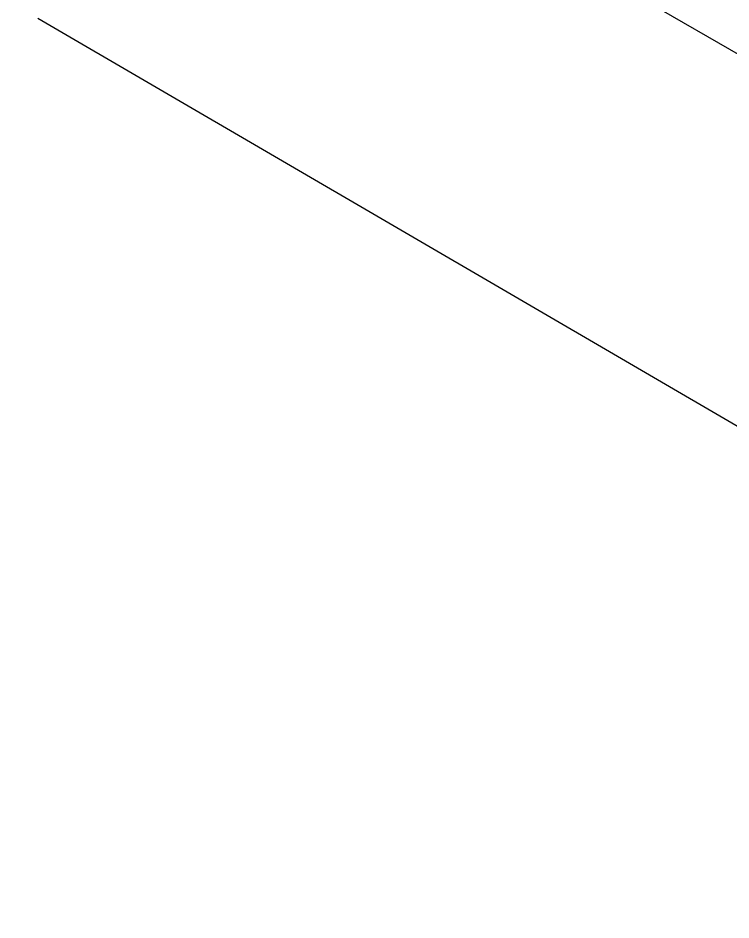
# Model space of a CAD drawing. Extents: x -1392 to 5791, y -3809 to 1722.
# Drawn here: x -256.3 to -212.2, y -2917.4 to -2861.6 of the extents above; entities that cross this region are included whole.
import ezdxf

# ---------------------------------------------------------------- set-up
doc = ezdxf.new("R2010")
doc.units = 0
doc.header["$MEASUREMENT"] = 0
for name, color, linetype, lineweight in [('G-ANNO-TTLB', 7, 'Continuous', 0), ('TYVEK', 7, 'Continuous', 0), ('WALL SCRATCH', 7, 'Continuous', 0)]:
    doc.layers.add(name, color=color, linetype=linetype, lineweight=lineweight)

msp = doc.modelspace()

# ---------------------------------------------------------------- hatches: boundary and pattern name
at = {"layer": 'G-ANNO-TTLB', "true_color": 0xff00ff, "transparency": 33554687}
h = msp.add_hatch(color=6, dxfattribs=at)
edge = h.paths.add_edge_path()
edge.add_spline(control_points=[(1773.018, -3692.604), (1773.018, -3692.604), (-1156.5, -3692.604), (-1156.5, -3692.604), (-1156.5, -3692.604), (-1156.5, -1235.604), (-1156.5, -1235.604), (-1156.5, -1235.604), (1773.018, -1235.604), (1773.018, -1235.604), (1773.018, -1235.604), (1773.018, -3692.604), (1773.018, -3692.604)], knot_values=[0, 0, 0, 0, 1, 1, 1, 2, 2, 2, 3, 3, 3, 4, 4, 4, 4], degree=3, periodic=0)
edge = h.paths.add_edge_path()
edge.add_spline(control_points=[(-1147.5, -1244.604), (-1147.5, -1244.604), (-1147.5, -3683.604), (-1147.5, -3683.604), (-1147.5, -3683.604), (1764.018, -3683.604), (1764.018, -3683.604), (1764.018, -3683.604), (1764.018, -1244.604), (1764.018, -1244.604), (1764.018, -1244.604), (-1147.5, -1244.604), (-1147.5, -1244.604)], knot_values=[0, 0, 0, 0, 1, 1, 1, 2, 2, 2, 3, 3, 3, 4, 4, 4, 4], degree=3, periodic=0)
edge.add_line((-1147.5, -1244.604), (-1147.5, -1244.604))

# ---------------------------------------------------------------- linework, layer by layer
at = {"layer": 'G-ANNO-TTLB'}
for points in [[(1773.018, -3692.604), (1773.018, -3692.604), (-1156.5, -3692.604), (-1156.5, -3692.604), (-1156.5, -3692.604), (-1156.5, -1235.604), (-1156.5, -1235.604), (-1156.5, -1235.604), (1773.018, -1235.604), (1773.018, -1235.604), (1773.018, -1235.604), (1773.018, -3692.604), (1773.018, -3692.604)], [(-1147.5, -1244.604), (-1147.5, -1244.604), (-1147.5, -3683.604), (-1147.5, -3683.604), (-1147.5, -3683.604), (1764.018, -3683.604), (1764.018, -3683.604), (1764.018, -3683.604), (1764.018, -1244.604), (1764.018, -1244.604), (1764.018, -1244.604), (-1147.5, -1244.604), (-1147.5, -1244.604)]]:
    msp.add_open_spline(points, degree=3, knots=[0, 0, 0, 0, 1, 1, 1, 2, 2, 2, 3, 3, 3, 4, 4, 4, 4], dxfattribs=at)
at = {"layer": 'TYVEK', "color": 4, "lineweight": 25, "true_color": 0x00ffff}
msp.add_line((-198.479, -2871.524), (-229.482, -2853.589), dxfattribs=at)
at = {"layer": 'WALL SCRATCH', "color": 18, "lineweight": 25, "true_color": 0x000000}
msp.add_line((-255.121, -2861.585), (-85.837, -2960.329), dxfattribs=at)
at = {"layer": 'WALL SCRATCH', "color": 1, "lineweight": 25, "true_color": 0xff0000}
msp.add_lwpolyline([(-218.27, -2878.422)], dxfattribs=at)

doc.saveas('drawing.dxf')
